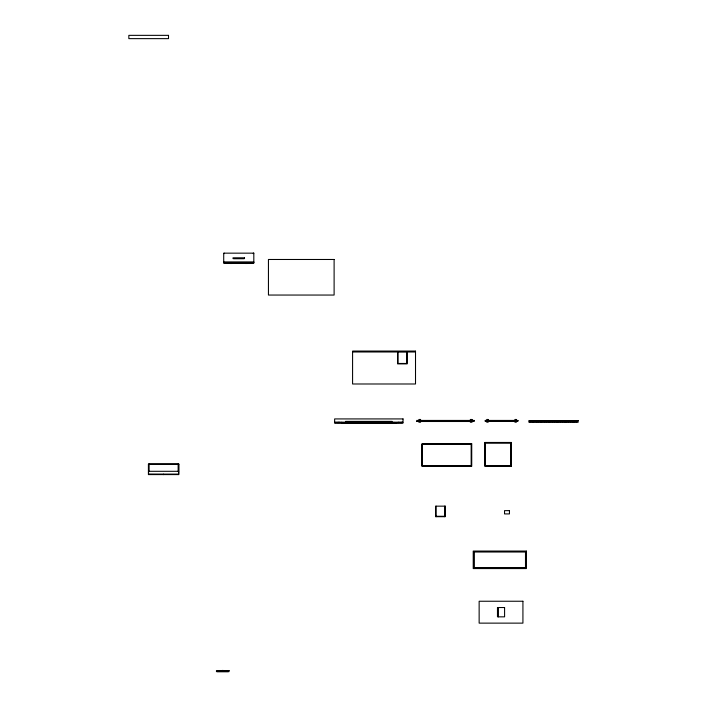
<?xml version="1.0" encoding="UTF-8"?>
<svg xmlns="http://www.w3.org/2000/svg" width="707" height="707" viewBox="0 0 707 707"><rect width="100%" height="100%" fill="white"/><g stroke="black" fill="none" stroke-linecap="round" stroke-linejoin="round"><path stroke-width="1.06" d="M223.712 261.908L253.813 261.908M253.318 262.456L253.813 262.456M223.766 262.951L238.462 262.951L238.462 262.456M253.76 262.951L239.063 262.951L239.063 262.456M230.402 263.499L230.986 263.499M231.436 263.499L232.02 263.499M245.506 263.499L246.089 263.499M246.54 263.499L247.123 263.499M352.581 351.432L415.513 351.432M352.581 351.98L415.513 351.98M334.641 422.212L335.595 422.212L335.595 422.759L334.641 422.759M341.481 422.759L397.166 422.759L397.166 422.212L396.203 422.212L396.203 423.166L341.481 423.166L341.481 422.212L342.435 422.212L342.435 422.759M485.135 442.953L511.126 442.953M422.203 444.323L471.454 444.323M148.541 464.464L178.641 464.464M422.203 465.772L471.454 465.772M485.135 465.772L511.126 465.772M148.541 471.304L178.641 471.304M435.627 516.287L445.207 516.287M473.778 551.875L525.769 551.875M473.778 567.748L525.769 567.748M222.343 670.554L223.165 670.554M227.893 671.35L217.606 671.429M576.797 421.717L576.797 420.895L570.231 420.895L570.231 421.717M574.199 421.664L572.829 421.664M568.72 421.717L568.72 420.895L562.153 420.895L562.153 421.717M566.121 421.664L564.752 421.664M560.651 421.717L560.651 420.895L554.085 420.895L554.085 421.717M558.053 421.664L556.683 421.664M552.582 421.717L552.582 420.895L546.016 420.895L546.016 421.717M549.975 421.664L548.614 421.664M544.505 421.717L544.505 420.895L537.939 420.895L537.939 421.717M541.907 421.664L540.537 421.664M536.436 421.717L536.436 420.895L529.87 420.895L529.87 421.717M533.838 421.664L532.468 421.664M525.495 551.875L525.495 567.748M517.559 421.169L485.541 421.169M515.774 421.416L487.317 421.416M510.905 442.953L510.905 465.772M498.435 607.534L498.435 616.84M474.052 551.875L474.052 567.748M473.363 421.31L417.545 421.31M471.781 421.496L418.04 421.496M471.233 444.323L471.233 465.772M444.791 506.159L444.791 516.693M436.042 506.159L436.042 516.693M422.415 444.323L422.415 465.772M406.755 351.98L406.755 363.469L398.006 363.469L398.006 351.98M395.796 422.759L395.796 422.212L394.842 422.212L394.842 422.759M394.426 422.759L394.426 422.212L393.472 422.212L393.472 422.759M393.057 422.759L393.057 422.212L345.59 422.212L345.59 421.39L392.102 421.39L392.102 422.759M390.732 423.166L346.951 423.166M373.225 423.033L373.225 422.486L364.467 422.486L364.467 423.033M369.805 423.166L369.805 422.618L367.887 422.618L367.887 423.166M345.175 422.759L345.175 422.212L344.221 422.212L344.221 422.759M343.805 422.759L343.805 422.212L342.851 422.212L342.851 422.759M253.318 253.159L253.318 253.645M246.345 262.456L246.283 262.951M243.827 258.576L233.699 258.576M228.281 671.597L217.226 671.597M224.207 253.159L224.207 253.645M223.076 670.448L222.422 670.448M178.641 474.043L178.641 464.19L148.541 464.19L148.541 474.043L163.485 474.097L163.485 474.583M178.535 474.583L178.535 474.097L163.706 474.097L163.706 474.583M178.146 464.19L178.146 471.304M149.036 464.19L149.036 471.304M148.656 474.097L148.656 474.583M168.513 35.35L128.842 35.35L128.842 38.638L168.513 38.638L168.513 35.35M253.813 253.159L223.712 253.159L223.712 263.004L253.813 263.004L253.813 253.159M244.507 257.808L233.018 257.808L233.018 258.629L244.507 258.629L244.507 257.808M334.111 259.478L268.439 259.478L268.439 295.049L334.111 295.049L334.111 259.478M415.513 351.158L352.581 351.158L352.581 383.989L415.513 383.989L415.513 351.158M407.17 351.565L397.59 351.565L397.59 363.884L407.17 363.884L407.17 351.565M403.043 418.924L334.641 418.924L334.641 423.033L403.043 423.033L403.043 418.924M420.559 419.472L418.915 419.472L418.915 422.212L420.559 422.212L420.559 419.472M472.002 419.472L470.358 419.472L470.358 422.212L472.002 422.212L472.002 419.472M488.139 419.472L486.769 419.472L486.769 422.212L488.139 422.212L488.139 419.472M516.322 419.472L514.952 419.472L514.952 422.212L516.322 422.212L516.322 419.472M474.185 420.435L416.723 420.435L416.723 421.257L474.185 421.257L474.185 420.435M517.966 420.435L485.135 420.435L485.135 421.257L517.966 421.257L517.966 420.435M578.158 420.568L528.907 420.568L528.907 422.212L578.158 422.212L578.158 420.568M536.843 420.842L529.455 420.842L529.455 421.664L536.843 421.664L536.843 420.842M544.92 420.842L537.532 420.842L537.532 421.664L544.92 421.664L544.92 420.842M552.989 420.842L545.601 420.842L545.601 421.664L552.989 421.664L552.989 420.842M561.058 420.842L553.669 420.842L553.669 421.664L561.058 421.664L561.058 420.842M569.135 420.842L561.747 420.842L561.747 421.664L569.135 421.664L569.135 420.842M577.204 420.842L569.815 420.842L569.815 421.664L577.204 421.664L577.204 420.842M473.778 421.116L417.139 421.39L473.778 421.116M336.965 422.212L336.011 422.212L336.011 422.759L336.965 422.759L336.965 422.212M338.335 422.212L337.38 422.212L337.38 422.759L338.335 422.759L338.335 422.212M339.705 422.212L338.741 422.212L338.741 422.759L339.705 422.759L339.705 422.212M341.074 422.212L340.111 422.212L340.111 422.759L341.074 422.759L341.074 422.212M398.527 422.212L397.573 422.212L397.573 422.759L398.527 422.759L398.527 422.212M399.897 422.212L398.942 422.212L398.942 422.759L399.897 422.759L399.897 422.212M401.267 422.212L400.312 422.212L400.312 422.759L401.267 422.759L401.267 422.212M402.637 422.212L401.682 422.212L401.682 422.759L402.637 422.759L402.637 422.212M511.4 442.458L484.861 442.458L484.861 466.267L511.4 466.267L511.4 442.458M511.126 442.732L485.135 442.732L485.135 465.993L511.126 465.993L511.126 442.732M471.728 443.828L421.929 443.828L421.929 466.267L471.728 466.267L471.728 443.828M471.454 444.102L422.203 444.102L422.203 465.993L471.454 465.993L471.454 444.102M178.783 464.048L148.408 464.048L148.408 474.583L178.783 474.583L178.783 464.048M445.207 506.159L435.627 506.159L435.627 516.693L445.207 516.693L445.207 506.159M509.455 510.64L504.533 510.64L504.533 513.918L509.455 513.918L509.455 510.64M526.317 551.062L473.23 551.062L473.23 568.569L526.317 568.569L526.317 551.062M525.769 551.601L473.778 551.601L473.778 568.021L525.769 568.021L525.769 551.601M522.924 601.242L479.143 601.242L479.143 623.132L522.924 623.132L522.924 601.242M504.586 607.534L497.472 607.534L497.472 616.84L504.586 616.84L504.586 607.534M229.041 670.554L216.457 670.554L216.457 671.65L229.041 671.65L229.041 670.554M231.242 262.951L231.242 262.456L231.18 262.951"/></g></svg>
